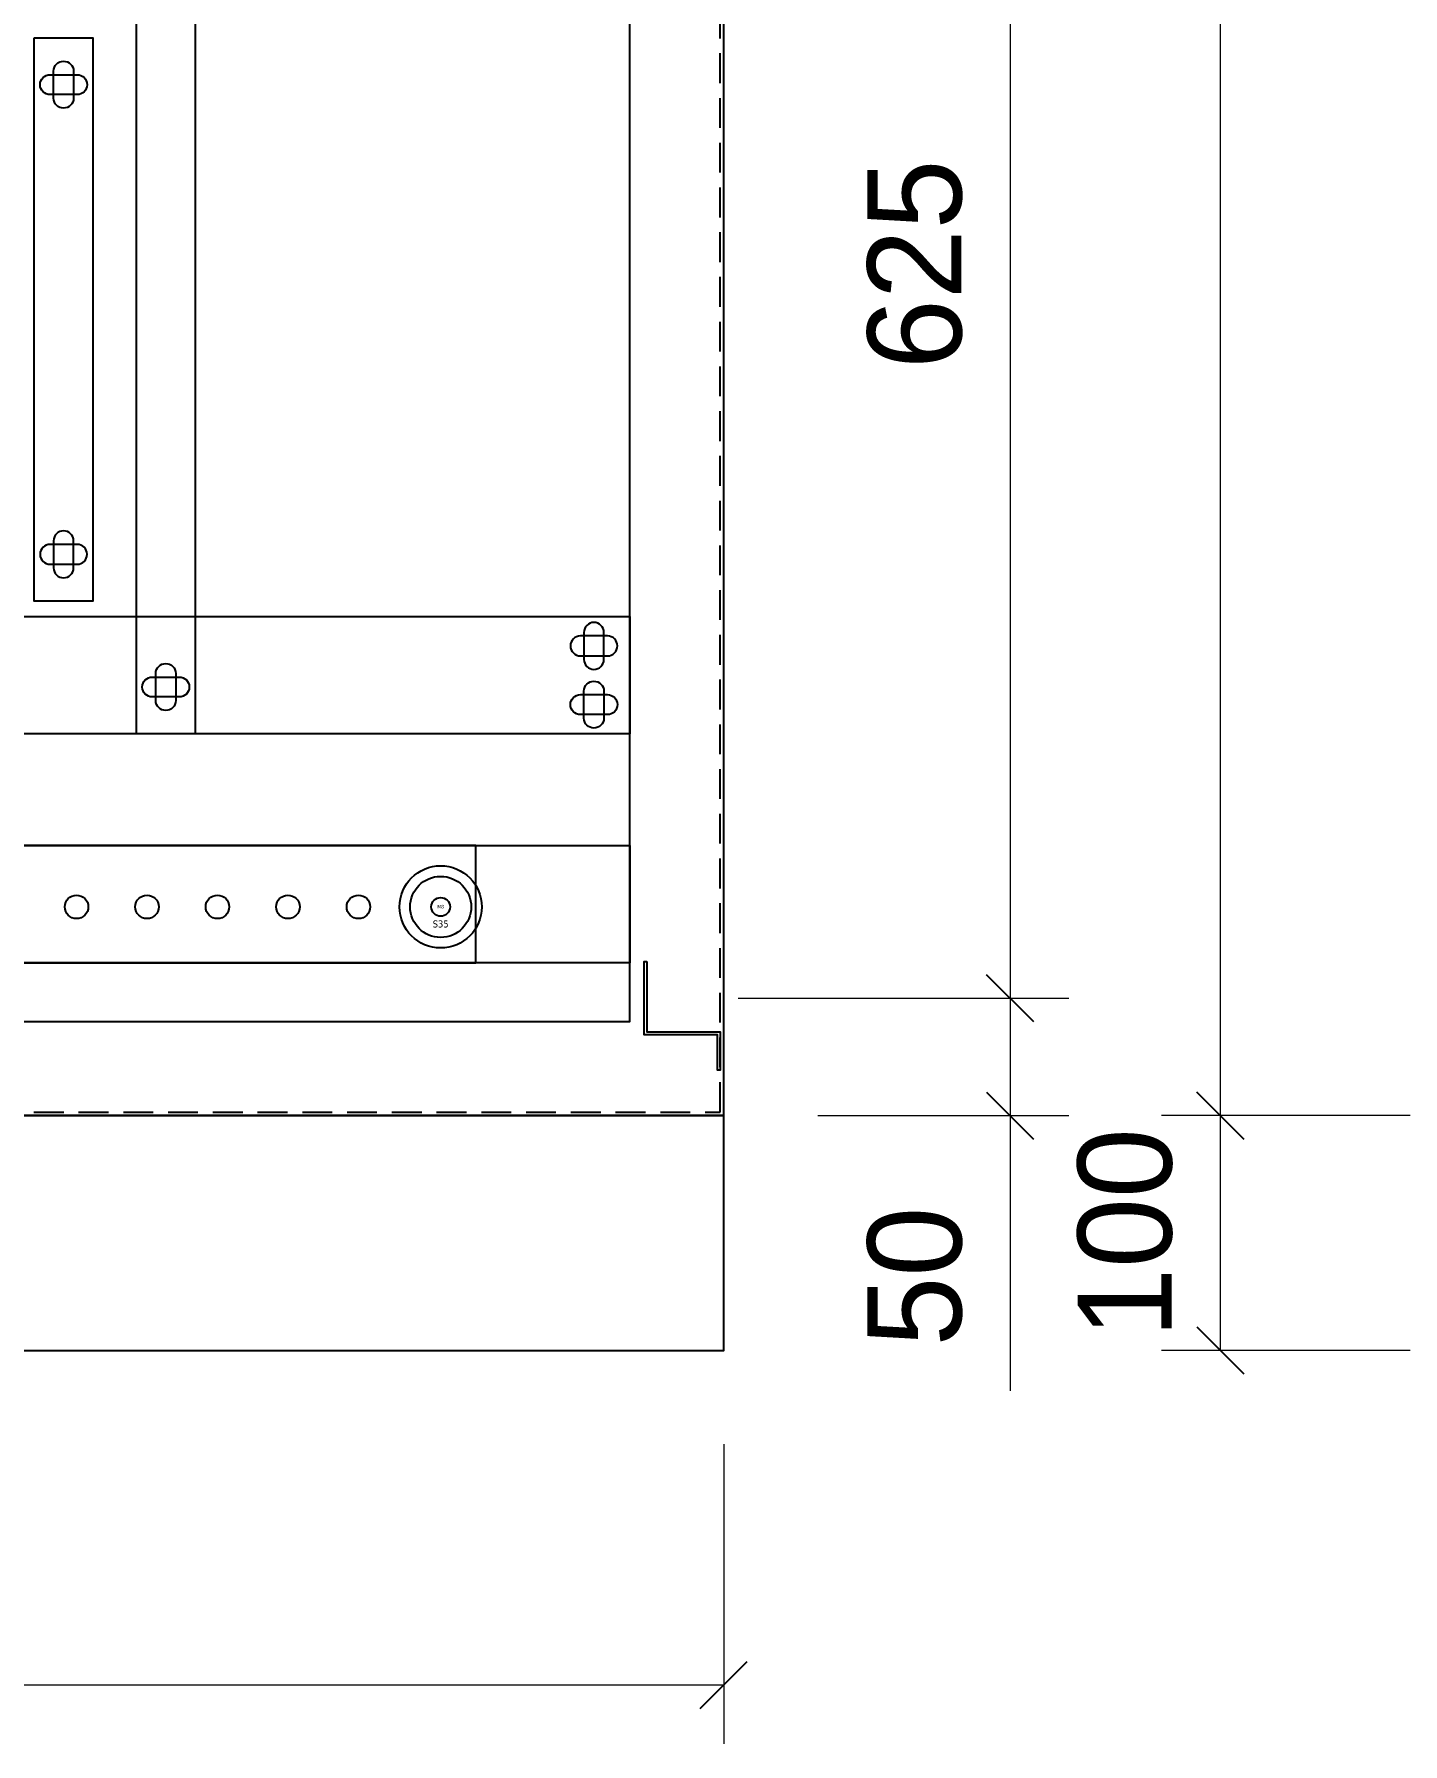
# Model space of a CAD drawing. Header units: millimetres. Extents: x 0 to 5940, y 0 to 4200.
# Drawn here: x 3541 to 4123, y 1734 to 2462 of the extents above; entities that cross this region are included whole.
import ezdxf

# ---------------------------------------------------------------- set-up
doc = ezdxf.new("R2010")
doc.units = ezdxf.units.MM
doc.linetypes.add('HIDDENX2', pattern=[19.05, 12.7, -6.35])
doc.layers.add('CNC', color=7, linetype='Continuous')
doc.layers.add('DIM', color=253, linetype='Continuous')
doc.dimstyles.new('Dim-40', dxfattribs={"dimtxt": 40, "dimasz": 20, "dimexe": 25, "dimexo": 40, "dimgap": 20, "dimtad": 1, "dimdec": 0, "dimtxsty": 'Standard', "dimblk": 'OBLIQUE', "dimcen": 15, "dimclrd": 5, "dimclre": 5, "dimclrt": 3, "dimazin": 3, "dimtfac": 1, "dimtdec": 0, "dimtmove": 0, "dimatfit": 3, "dimldrblk": 'ARCHTICK', "dimlwd": 9, "dimlwe": 9})

# ---------------------------------------------------------------- blocks, each defined once
blk = doc.blocks.new('*D1')
at = {"color": 0, "linetype": 'ByBlock', "lineweight": -2}
for p, q in [((4055.47, 3991.59), (4035.47, 4011.59)), ((4035.47, 2011.59), (4055.47, 1991.59))]:
    blk.add_line(p, q, dxfattribs=at)
at = {"layer": 'Defpoints', "color": 0, "transparency": 16777216}
for p in [(4166.28, 4001.59), (4045.47, 2001.59), (4166.28, 2001.59)]:
    blk.add_point(p, dxfattribs=at)
at = {"layer": 'DIM', "color": 5, "lineweight": 9, "transparency": 16777216}
for p, q in [((4126.28, 4001.59), (4020.47, 4001.59)), ((4045.47, 4001.59), (4045.47, 2001.59)), ((4126.28, 2001.59), (4020.47, 2001.59))]:
    blk.add_line(p, q, dxfattribs=at)
at = {"layer": 'DIM', "color": 3, "transparency": 16777216, "insert": (4005.04, 3001.59), "char_height": 40, "attachment_point": 5, "rotation": 90}
blk.add_mtext('2000', dxfattribs=at)
blk = doc.blocks.new('_ArchTick')
at = {"color": 0, "const_width": 0.15}
blk.add_lwpolyline([(-0.5, -0.5), (0.5, 0.5)], dxfattribs=at)
blk = doc.blocks.new('_Oblique')
at = {"color": 0, "linetype": 'ByBlock', "lineweight": -2}
blk.add_line((-0.5, -0.5), (0.5, 0.5), dxfattribs=at)
blk = doc.blocks.new('*D2')
at = {"color": 0, "linetype": 'ByBlock', "lineweight": -2}
for p, q in [((4055.47, 1991.59), (4035.47, 2011.59)), ((4035.47, 1911.59), (4055.47, 1891.59))]:
    blk.add_line(p, q, dxfattribs=at)
at = {"layer": 'Defpoints', "color": 0, "transparency": 16777216}
for p in [(4166.28, 2001.59), (4045.47, 1901.59), (4166.28, 1901.59)]:
    blk.add_point(p, dxfattribs=at)
at = {"layer": 'DIM', "color": 5, "lineweight": 9, "transparency": 16777216}
for p, q in [((4126.28, 2001.59), (4020.47, 2001.59)), ((4045.47, 2001.59), (4045.47, 1901.59)), ((4126.28, 1901.59), (4020.47, 1901.59))]:
    blk.add_line(p, q, dxfattribs=at)
at = {"layer": 'DIM', "color": 3, "transparency": 16777216, "insert": (4005.04, 1951.59), "char_height": 40, "attachment_point": 5, "rotation": 90}
blk.add_mtext('100', dxfattribs=at)
blk = doc.blocks.new('*D14')
at = {"color": 0, "linetype": 'ByBlock', "lineweight": -2}
for p, q in [((2844.12, 1769.06), (2824.12, 1749.06)), ((3824.12, 1749.06), (3844.12, 1769.06))]:
    blk.add_line(p, q, dxfattribs=at)
at = {"layer": 'Defpoints', "color": 0, "transparency": 16777216}
for p in [(2834.12, 1901.59), (3834.12, 1901.59), (2834.12, 1759.06)]:
    blk.add_point(p, dxfattribs=at)
at = {"layer": 'DIM', "color": 5, "lineweight": 9, "transparency": 16777216}
for p, q in [((2834.12, 1861.59), (2834.12, 1734.06)), ((3834.12, 1861.59), (3834.12, 1734.06)), ((3834.12, 1759.06), (2834.12, 1759.06))]:
    blk.add_line(p, q, dxfattribs=at)
at = {"layer": 'DIM', "color": 3, "transparency": 16777216, "insert": (3334.12, 1799.48), "char_height": 40, "attachment_point": 5}
blk.add_mtext('1000', dxfattribs=at)
blk = doc.blocks.new('su35-2')
at = {"color": 1}
for radius in [17.5, 13, 4]:
    blk.add_circle((0, -0.09), radius, dxfattribs=at)
at = {"color": 1, "width": 30.0978, "attachment_point": 5}
for s, insert, char_height in [('{\\fTahoma|b0|i0|c0|p34;M8}', (0, 0), 1.5), ('{\\fTahoma|b0|i0|c0|p34;S35}', (0, -7.39), 3)]:
    blk.add_mtext(s, dxfattribs=dict(at, insert=insert, char_height=char_height))
blk = doc.blocks.new('*D27')
at = {"color": 0, "linetype": 'ByBlock', "lineweight": -2}
for p, q in [((3966, 2666.59), (3946, 2686.59)), ((3946, 2061.59), (3966, 2041.59))]:
    blk.add_line(p, q, dxfattribs=at)
at = {"layer": 'Defpoints', "color": 0, "transparency": 16777216}
for p in [(3800.22, 2676.59), (3800.22, 2051.59), (3956, 2051.59)]:
    blk.add_point(p, dxfattribs=at)
at = {"layer": 'DIM', "color": 5, "lineweight": 9, "transparency": 16777216}
for p, q in [((3840.22, 2676.59), (3981, 2676.59)), ((3956, 2676.59), (3956, 2051.59)), ((3840.22, 2051.59), (3981, 2051.59))]:
    blk.add_line(p, q, dxfattribs=at)
at = {"layer": 'DIM', "color": 3, "transparency": 16777216, "insert": (3915.57, 2364.09), "char_height": 40, "attachment_point": 5, "rotation": 90}
blk.add_mtext('625', dxfattribs=at)
blk = doc.blocks.new('*D28')
at = {"color": 0, "linetype": 'ByBlock', "lineweight": -2}
for p, q in [((3966, 2041.59), (3946, 2061.59)), ((3946, 2011.59), (3966, 1991.59))]:
    blk.add_line(p, q, dxfattribs=at)
at = {"layer": 'Defpoints', "color": 0, "transparency": 16777216}
for p in [(3800.22, 2051.59), (3834.12, 2001.59), (3956, 2001.59)]:
    blk.add_point(p, dxfattribs=at)
at = {"layer": 'DIM', "color": 5, "lineweight": 9, "transparency": 16777216}
for p, q in [((3840.22, 2051.59), (3981, 2051.59)), ((3956, 2051.59), (3956, 2001.59)), ((3874.12, 2001.59), (3981, 2001.59)), ((3956, 2001.59), (3956, 1884.42))]:
    blk.add_line(p, q, dxfattribs=at)
at = {"layer": 'DIM', "color": 3, "transparency": 16777216, "insert": (3915.57, 1933.01), "char_height": 40, "attachment_point": 5, "rotation": 90}
blk.add_mtext('50', dxfattribs=at)
blk = doc.blocks.new('ovan8.5x20')
at = {"layer": 'CNC', "color": 2, "lineweight": -3}
for p, q in [((5.75, 4.25), (-5.75, 4.25)), ((-5.75, -4.25), (5.75, -4.25))]:
    blk.add_line(p, q, dxfattribs=at)
for centre, start, end in [((-5.75, 0), 90, 270), ((5.75, 0), 270, 90)]:
    blk.add_arc(centre, 4.25, start, end, dxfattribs=at)

msp = doc.modelspace()

# ---------------------------------------------------------------- linework, layer by layer
at = {"color": 7}
for points in [[(3834.12, 4001.59), (2834.12, 4001.59), (2834.12, 2001.59), (3834.12, 2001.59)], [(3448.63, 2116.59), (3448.63, 2066.59), (3728.63, 2066.59), (3728.63, 2116.59)], [(3834.12, 2001.59), (2834.12, 2001.59), (2834.12, 1901.59), (3834.12, 1901.59)]]:
    msp.add_lwpolyline(points, close=True, dxfattribs=at)
at = {"color": 7, "linetype": 'HIDDENX2'}
msp.add_lwpolyline([(3832.62, 4000.09), (2835.62, 4000.09), (2835.62, 2003.09), (3832.62, 2003.09)], close=True, dxfattribs=at)
at = {"color": 4}
msp.add_lwpolyline([(3794.12, 3961.59), (2874.12, 3961.59), (2874.12, 2041.59), (3794.12, 2041.59)], close=True, dxfattribs=at)
at = {"color": 8}
for points in [[(3584.12, 3281.59), (3609.12, 3281.59), (3609.12, 2164.09), (3584.12, 2164.09)], [(3540.62, 2460.59), (3565.62, 2460.59), (3565.62, 2220.59), (3540.62, 2220.59)], [(2874.12, 2214.09), (3794.12, 2214.09), (3794.12, 2164.09), (2874.12, 2164.09)], [(2874.12, 2116.59), (3794.12, 2116.59), (3794.12, 2066.59), (2874.12, 2066.59)], [(3801.42, 2067.19), (3801.42, 2037.19), (3832.62, 2037.19), (3832.62, 2020.99), (3831.42, 2020.99), (3831.42, 2035.99), (3800.22, 2035.99), (3800.22, 2067.19)]]:
    msp.add_lwpolyline(points, close=True, dxfattribs=at)
at = {"color": 7}
for centre in [(3558.63, 2090.46), (3588.63, 2090.46), (3618.63, 2090.46), (3648.63, 2090.46), (3678.63, 2090.46)]:
    msp.add_circle(centre, 5, dxfattribs=at)

# ---------------------------------------------------------------- block references
at = {"color": 2}
msp.add_blockref('su35-2', (3713.63, 2090.55), dxfattribs=at)
at = {"layer": 'CNC', "lineweight": -3, "xscale": -1}
for p, rotation in [((3553.12, 2440.59), 90), ((3596.62, 2184.09), 270), ((3596.62, 2184.09), 180), ((3778.87, 2176.59), 90)]:
    msp.add_blockref('ovan8.5x20', p, dxfattribs=dict(at, rotation=rotation))
for p in [(3553.12, 2440.59), (3778.87, 2176.59)]:
    msp.add_blockref('ovan8.5x20', p, dxfattribs=at)
at = {"layer": 'CNC', "lineweight": -3}
for p, rotation in [((3553.12, 2240.59), 90), ((3553.12, 2240.59), 180), ((3778.87, 2201.59), 90), ((3778.87, 2201.59), 180)]:
    msp.add_blockref('ovan8.5x20', p, dxfattribs=dict(at, rotation=rotation))

# ---------------------------------------------------------------- dimensions: what is measured, and where the dimension line sits
at = {"layer": 'DIM', "color": 7}
for base, p1, p2, angle, picture, middle in [((4045.47, 2001.59), (4166.28, 4001.59), (4166.28, 2001.59), 90, '*D1', (4005.04, 3001.59)), ((2834.12, 1759.06), (3834.12, 1901.59), (2834.12, 1901.59), 180, '*D14', (3334.12, 1799.48))]:
    dim = msp.add_linear_dim(base=base, p1=p1, p2=p2, angle=angle, dimstyle='Dim-40', dxfattribs=at)
    dim.commit()
    dim.dimension.update_dxf_attribs({"geometry": picture, "text_midpoint": middle})
at = {"layer": 'DIM', "color": 2}
for base, p1, p2, picture, middle in [((3956, 2051.59), (3800.22, 2676.59), (3800.22, 2051.59), '*D27', (3915.57, 2364.09)), ((3956, 2001.59), (3800.22, 2051.59), (3834.12, 2001.59), '*D28', (3915.57, 1933.01))]:
    dim = msp.add_linear_dim(base=base, p1=p1, p2=p2, angle=90, dimstyle='Dim-40', dxfattribs=at)
    dim.commit()
    dim.dimension.update_dxf_attribs({"geometry": picture, "text_midpoint": middle})
at = {"layer": 'DIM', "color": 7}
dim = msp.add_linear_dim(base=(4045.47, 1901.59), p1=(4166.28, 2001.59), p2=(4166.28, 1901.59), angle=90, dimstyle='Dim-40', dxfattribs=at)
dim.commit()
dim.dimension.update_dxf_attribs({"geometry": '*D2', "text_midpoint": (4045.47, 1951.59), "dimtype": 160})

doc.saveas('drawing.dxf')
